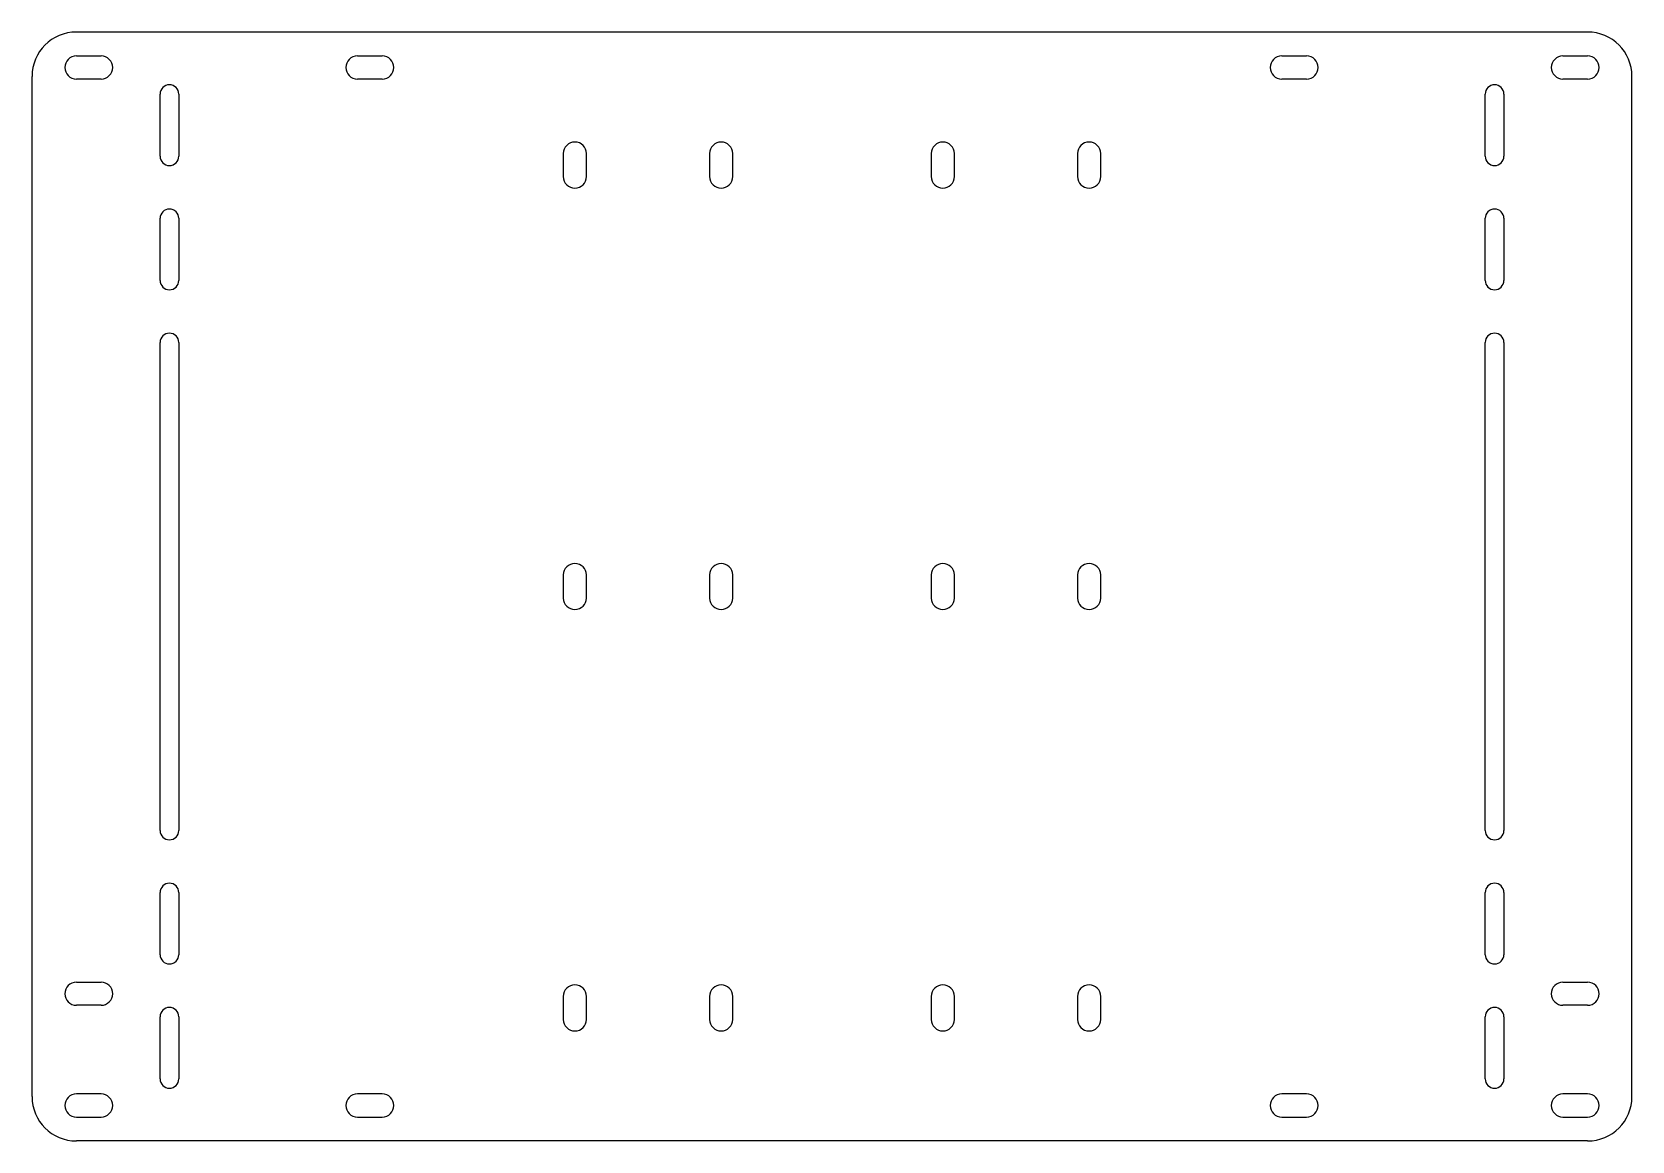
# Model space of a CAD drawing. Header units: millimetres. Extents: x -180 to 180, y -125 to 125.
import ezdxf

# ---------------------------------------------------------------- set-up
doc = ezdxf.new("R2010")
doc.units = ezdxf.units.MM

msp = doc.modelspace()

# ---------------------------------------------------------------- linework, layer by layer
at = {"color": 7, "linetype": 'Continuous', "lineweight": 25}
for p, q in [((170.44, 125), (-170.44, 125)), ((-170.44, 119.6), (-164.84, 119.6)), ((-107.04, 119.6), (-101.44, 119.6)), ((101.44, 119.6), (107.04, 119.6)), ((164.84, 119.6), (170.44, 119.6)), ((-180.44, -115), (-180.44, 115)), ((-164.84, 114.4), (-170.44, 114.4)), ((-101.44, 114.4), (-107.04, 114.4)), ((107.04, 114.4), (101.44, 114.4)), ((170.44, 114.4), (164.84, 114.4)), ((180.44, -115), (180.44, 115)), ((-151.54, 97), (-151.54, 111)), ((-147.34, 111), (-147.34, 97)), ((147.34, 97), (147.34, 111)), ((151.54, 111), (151.54, 97)), ((-60.6, 97.6), (-60.6, 92.4)), ((-55.4, 92.4), (-55.4, 97.6)), ((-27.6, 97.6), (-27.6, 92.4)), ((-22.4, 92.4), (-22.4, 97.6)), ((22.4, 97.6), (22.4, 92.4)), ((27.6, 92.4), (27.6, 97.6)), ((55.4, 97.6), (55.4, 92.4)), ((60.6, 92.4), (60.6, 97.6)), ((-151.54, 69), (-151.54, 83)), ((-147.34, 83), (-147.34, 69)), ((147.34, 69), (147.34, 83)), ((151.54, 83), (151.54, 69)), ((-151.54, -55), (-151.54, 55)), ((-147.34, 55), (-147.34, -55)), ((147.34, -55), (147.34, 55)), ((151.54, 55), (151.54, -55)), ((-60.6, 2.6), (-60.6, -2.6)), ((-55.4, -2.6), (-55.4, 2.6)), ((-27.6, 2.6), (-27.6, -2.6)), ((-22.4, -2.6), (-22.4, 2.6)), ((22.4, 2.6), (22.4, -2.6)), ((27.6, -2.6), (27.6, 2.6)), ((55.4, 2.6), (55.4, -2.6)), ((60.6, -2.6), (60.6, 2.6)), ((-151.54, -83), (-151.54, -69)), ((-147.34, -69), (-147.34, -83)), ((147.34, -83), (147.34, -69)), ((151.54, -69), (151.54, -83)), ((-170.44, -89.2), (-164.84, -89.2)), ((164.84, -89.2), (170.44, -89.2)), ((-60.6, -92.4), (-60.6, -97.6)), ((-55.4, -97.6), (-55.4, -92.4)), ((-27.6, -92.4), (-27.6, -97.6)), ((-22.4, -97.6), (-22.4, -92.4)), ((22.4, -92.4), (22.4, -97.6)), ((27.6, -97.6), (27.6, -92.4)), ((55.4, -92.4), (55.4, -97.6)), ((60.6, -97.6), (60.6, -92.4)), ((-164.84, -94.4), (-170.44, -94.4)), ((-151.54, -111), (-151.54, -97)), ((-147.34, -97), (-147.34, -111)), ((147.34, -111), (147.34, -97)), ((151.54, -97), (151.54, -111)), ((170.44, -94.4), (164.84, -94.4)), ((-164.84, -114.4), (-170.44, -114.4)), ((-101.44, -114.4), (-107.04, -114.4)), ((107.04, -114.4), (101.44, -114.4)), ((170.44, -114.4), (164.84, -114.4)), ((-170.44, -119.6), (-164.84, -119.6)), ((-107.04, -119.6), (-101.44, -119.6)), ((101.44, -119.6), (107.04, -119.6)), ((164.84, -119.6), (170.44, -119.6)), ((170.44, -125), (-170.44, -125))]:
    msp.add_line(p, q, dxfattribs=at)
for centre, radius, start, end in [((-170.44, 115), 10, 90, 180), ((170.44, 115), 10, 0, 90), ((-170.44, 117), 2.6, 90, 270), ((-164.84, 117), 2.6, 270, 90), ((-107.04, 117), 2.6, 90, 270), ((-101.44, 117), 2.6, 270, 90), ((101.44, 117), 2.6, 90, 270), ((107.04, 117), 2.6, 270, 90), ((164.84, 117), 2.6, 90, 270), ((170.44, 117), 2.6, 270, 90), ((-149.44, 111), 2.1, 0, 180), ((149.44, 111), 2.1, 0, 180), ((-58, 97.6), 2.6, 0, 180), ((-25, 97.6), 2.6, 0, 180), ((25, 97.6), 2.6, 0, 180), ((58, 97.6), 2.6, 0, 180), ((-149.44, 97), 2.1, 180, 0), ((149.44, 97), 2.1, 180, 0), ((-58, 92.4), 2.6, 180, 0), ((-25, 92.4), 2.6, 180, 0), ((25, 92.4), 2.6, 180, 0), ((58, 92.4), 2.6, 180, 0), ((-149.44, 83), 2.1, 0, 180), ((149.44, 83), 2.1, 0, 180), ((-149.44, 69), 2.1, 180, 0), ((149.44, 69), 2.1, 180, 0), ((-149.44, 55), 2.1, 0, 180), ((149.44, 55), 2.1, 0, 180), ((-58, 2.6), 2.6, 0, 180), ((-25, 2.6), 2.6, 0, 180), ((25, 2.6), 2.6, 0, 180), ((58, 2.6), 2.6, 0, 180), ((-58, -2.6), 2.6, 180, 0), ((-25, -2.6), 2.6, 180, 0), ((25, -2.6), 2.6, 180, 0), ((58, -2.6), 2.6, 180, 0), ((-149.44, -55), 2.1, 180, 0), ((149.44, -55), 2.1, 180, 0), ((-149.44, -69), 2.1, 0, 180), ((149.44, -69), 2.1, 0, 180), ((-149.44, -83), 2.1, 180, 0), ((149.44, -83), 2.1, 180, 0), ((-170.44, -91.8), 2.6, 90, 270), ((-164.84, -91.8), 2.6, 270, 90), ((-58, -92.4), 2.6, 0, 180), ((-25, -92.4), 2.6, 0, 180), ((25, -92.4), 2.6, 0, 180), ((58, -92.4), 2.6, 0, 180), ((164.84, -91.8), 2.6, 90, 270), ((170.44, -91.8), 2.6, 270, 90), ((-149.44, -97), 2.1, 0, 180), ((149.44, -97), 2.1, 0, 180), ((-58, -97.6), 2.6, 180, 0), ((-25, -97.6), 2.6, 180, 0), ((25, -97.6), 2.6, 180, 0), ((58, -97.6), 2.6, 180, 360), ((-149.44, -111), 2.1, 180, 0), ((149.44, -111), 2.1, 180, 0), ((-170.44, -115), 10, 180, 270), ((-170.44, -117), 2.6, 90, 270), ((-164.84, -117), 2.6, 270, 90), ((-107.04, -117), 2.6, 90, 270), ((-101.44, -117), 2.6, 270, 90), ((101.44, -117), 2.6, 90, 270), ((107.04, -117), 2.6, 270, 90), ((164.84, -117), 2.6, 90, 270), ((170.44, -117), 2.6, 270, 90), ((170.44, -115), 10, 270, 0)]:
    msp.add_arc(centre, radius, start, end, dxfattribs=at)

doc.saveas('drawing.dxf')
